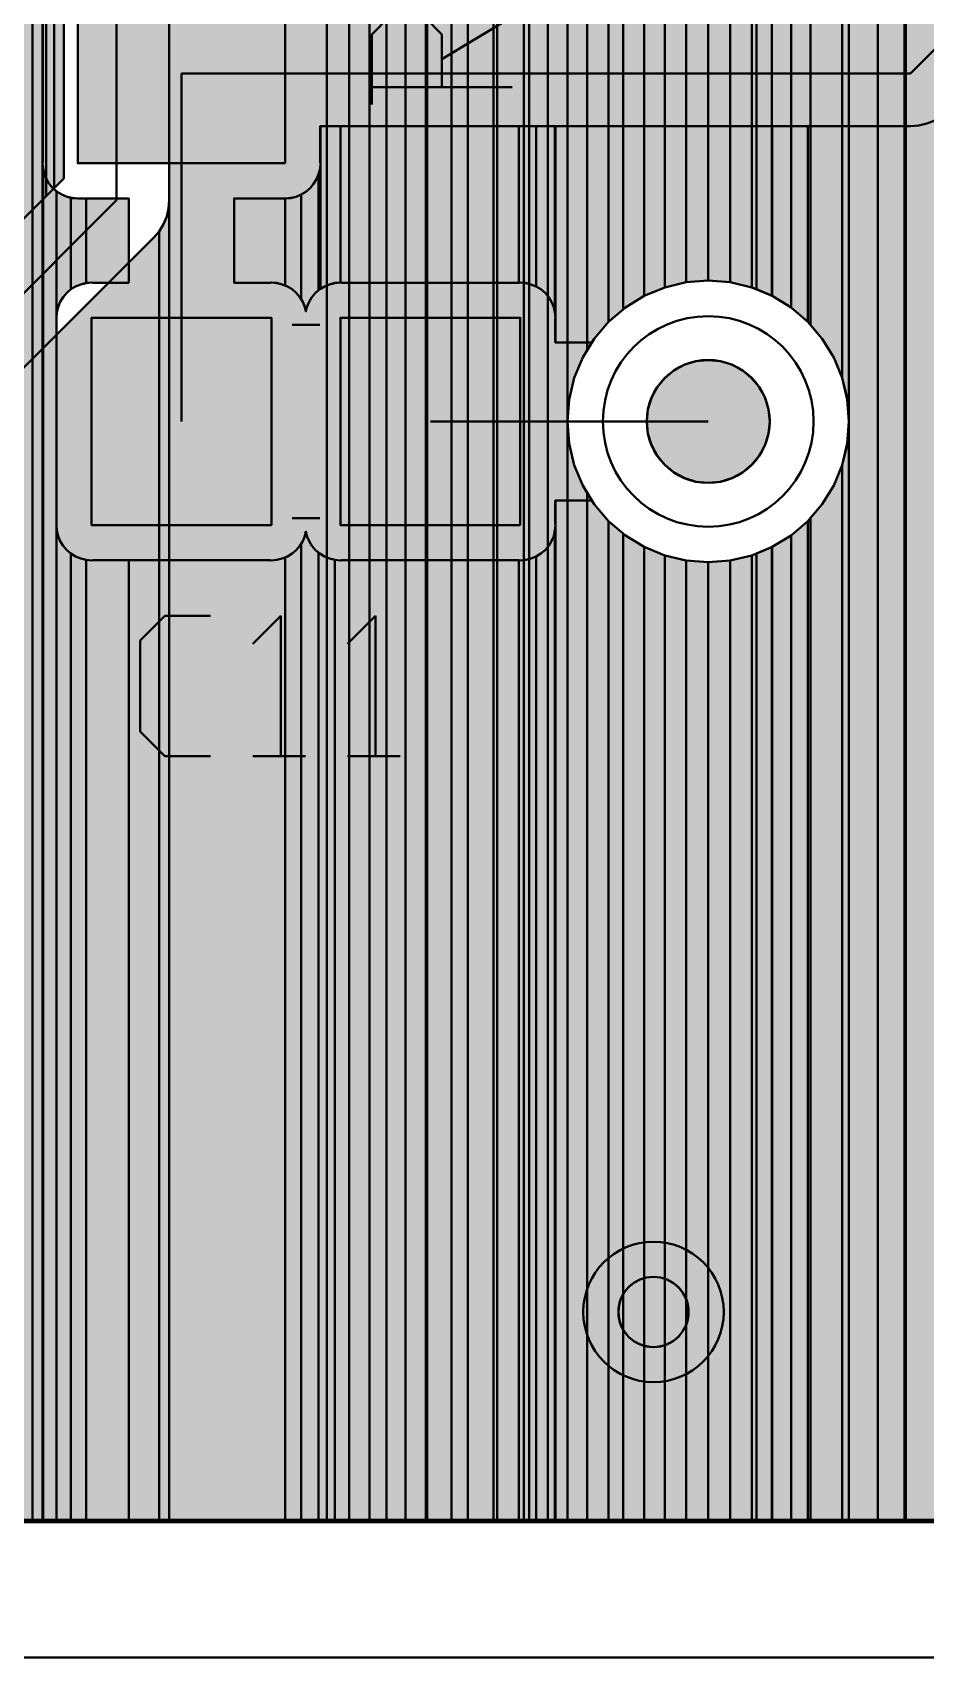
# Model space of a CAD drawing. Header units: millimetres. Extents: x 2 to 110, y 3 to 56.
# Drawn here: x 60.11 to 66.57, y 2.56 to 14.31 of the extents above; entities that cross this region are included whole.
import ezdxf

# ---------------------------------------------------------------- set-up
doc = ezdxf.new("R2010")
doc.units = ezdxf.units.MM
for name, color, linetype in [('bottom_copper', 7, 'Continuous'), ('bottom_silk', 7, 'Continuous'), ('drill_plated', 7, 'Continuous'), ('outline', 7, 'Continuous'), ('top_copper', 7, 'Continuous'), ('top_silk', 7, 'Continuous')]:
    doc.layers.add(name, color=color, linetype=linetype)

# ---------------------------------------------------------------- blocks, each defined once
blk = doc.blocks.new('Block29029')
at = {"layer": 'bottom_copper', "lineweight": 40}
for points in [[(1.346, 0), (0.968, 0), (0.968, 51.435), (1.346, 51.435), (1.346, 0)], [(0.968, 0), (0.958, 0), (0.958, 49.651), (0.968, 49.82), (0.968, 0)], [(0.958, 0), (0.765, 0), (0.765, 49.184), (0.854, 49.328), (0.919, 49.485), (0.958, 49.651), (0.958, 0)], [(0.765, 0), (0.555, 0), (0.555, 48.969), (0.654, 49.054), (0.765, 49.184), (0.765, 0)], [(0.508, 8.277), (0.447, 8.425), (0.363, 8.561), (0.279, 8.66), (0.279, 48.813), (0.38, 48.855), (0.508, 48.934), (0.508, 8.277)], [(0.555, 7.962), (0.545, 8.121), (0.508, 8.277), (0.508, 48.934), (0.525, 48.944), (0.555, 48.969), (0.555, 7.962)], [(0.279, 8.66), (0.259, 8.683), (0.138, 8.787), (0.138, 14.811), (0.171, 14.865), (0.232, 15.013), (0.269, 15.169), (0.279, 15.328), (0.279, 8.66)], [(0.138, 8.787), (0.002, 8.87), (0, 8.871), (0, 14.627), (0.087, 14.729), (0.138, 14.811), (0.138, 8.787)], [(0, 8.871), (-0.113, 8.918), (-0.113, 14.525), (-0.017, 14.607), (0, 14.627), (0, 8.871)], [(0.555, 0), (0.508, 0), (0.508, 7.647), (0.545, 7.803), (0.555, 7.962), (0.555, 0)], [(0.508, 0), (0.279, 0), (0.279, 7.264), (0.363, 7.363), (0.447, 7.499), (0.508, 7.647), (0.508, 0)], [(0.279, 0), (0.138, 0), (0.138, 7.137), (0.259, 7.241), (0.279, 7.264), (0.279, 0)], [(0.138, 0), (0, 0), (0, 7.053), (0.002, 7.054), (0.138, 7.137), (0.138, 0)], [(0, 0), (-0.113, 0), (-0.113, 7.006), (0, 7.053), (0, 0)]]:
    blk.add_hatch(color=7, dxfattribs=at).paths.add_polyline_path(points, flags=0)
at = {"layer": 'bottom_copper', "color": 7, "lineweight": 40}
for points in [[(1.346, 0), (0.968, 0), (0.968, 51.435), (1.346, 51.435), (1.346, 0)], [(0.968, 0), (0.958, 0), (0.958, 49.651), (0.968, 49.82), (0.968, 0)], [(0.958, 0), (0.765, 0), (0.765, 49.184), (0.854, 49.328), (0.919, 49.485), (0.958, 49.651), (0.958, 0)], [(0.765, 0), (0.555, 0), (0.555, 48.969), (0.654, 49.054), (0.765, 49.184), (0.765, 0)], [(0.508, 8.277), (0.447, 8.425), (0.363, 8.561), (0.279, 8.66), (0.279, 48.813), (0.38, 48.855), (0.508, 48.934), (0.508, 8.277)], [(0.555, 7.962), (0.545, 8.121), (0.508, 8.277), (0.508, 48.934), (0.525, 48.944), (0.555, 48.969), (0.555, 7.962)], [(0.279, 8.66), (0.259, 8.683), (0.138, 8.787), (0.138, 14.811), (0.171, 14.865), (0.232, 15.013), (0.269, 15.169), (0.279, 15.328), (0.279, 8.66)], [(0.138, 8.787), (0.002, 8.87), (0, 8.871), (0, 14.627), (0.087, 14.729), (0.138, 14.811), (0.138, 8.787)], [(0, 8.871), (-0.113, 8.918), (-0.113, 14.525), (-0.017, 14.607), (0, 14.627), (0, 8.871)], [(0.555, 0), (0.508, 0), (0.508, 7.647), (0.545, 7.803), (0.555, 7.962), (0.555, 0)], [(0.508, 0), (0.279, 0), (0.279, 7.264), (0.363, 7.363), (0.447, 7.499), (0.508, 7.647), (0.508, 0)], [(0.279, 0), (0.138, 0), (0.138, 7.137), (0.259, 7.241), (0.279, 7.264), (0.279, 0)], [(0.138, 0), (0, 0), (0, 7.053), (0.002, 7.054), (0.138, 7.137), (0.138, 0)], [(0, 0), (-0.113, 0), (-0.113, 7.006), (0, 7.053), (0, 0)]]:
    blk.add_lwpolyline(points, close=True, dxfattribs=at)
blk = doc.blocks.new('Block30709')
at = {"layer": 'bottom_copper', "lineweight": 40}
for points in [[(1.043, 0), (0.857, 0), (0.857, 48.838), (0.898, 48.855), (1.043, 48.944), (1.043, 0)], [(1.07, 0), (1.043, 0), (1.043, 48.944), (1.07, 48.967), (1.07, 0)], [(0.857, 0), (0.741, 0), (0.741, 38.297), (0.749, 38.309), (0.81, 38.457), (0.847, 38.613), (0.857, 38.772), (0.857, 0)], [(0.741, 0), (0.565, 0), (0.565, 38.055), (0.665, 38.173), (0.741, 38.297), (0.741, 0)], [(1.264, 0), (1.07, 0), (1.07, 23.202), (1.082, 23.043), (1.119, 22.887), (1.181, 22.739), (1.264, 22.603), (1.264, 0)], [(1.302, 0), (1.264, 0), (1.264, 22.603), (1.302, 22.559), (1.302, 0)], [(0.565, 0), (0.555, 0), (0.555, 18.471), (0.565, 18.63), (0.565, 0)], [(0.555, 0), (0.407, 0), (0.407, 18.086), (0.457, 18.167), (0.518, 18.315), (0.555, 18.471), (0.555, 0)], [(0.407, 0), (0.269, 0), (0.269, 17.909), (0.373, 18.031), (0.407, 18.086), (0.407, 0)], [(0.269, 0), (0.148, 0), (0.148, 17.805), (0.269, 17.909), (0.269, 0)], [(0.148, 0), (0, 0), (0, 17.717), (0.011, 17.722), (0.148, 17.805), (0.148, 0)], [(0, 0), (-0.161, 0), (-0.161, 17.655), (-0.136, 17.661), (0, 17.717), (0, 0)], [(1.436, 0), (1.302, 0), (1.302, 15.328), (1.314, 15.169), (1.351, 15.013), (1.413, 14.865), (1.436, 14.826), (1.436, 0)], [(1.578, 0), (1.436, 0), (1.436, 14.826), (1.496, 14.729), (1.578, 14.634), (1.578, 0)], [(1.722, 8.479), (1.689, 8.425), (1.627, 8.277), (1.59, 8.121), (1.578, 7.962), (1.578, 14.634), (1.6, 14.607), (1.722, 14.504), (1.722, 8.479)], [(1.876, 8.683), (1.772, 8.561), (1.722, 8.479), (1.722, 14.504), (1.858, 14.42), (1.876, 14.412), (1.876, 8.683)], [(2.912, 8.931), (2.756, 8.969), (2.756, 14.409), (2.783, 14.42), (2.912, 14.499), (2.912, 8.931)], [(2.945, 8.918), (2.912, 8.931), (2.912, 14.499), (2.92, 14.504), (2.945, 14.525), (2.945, 8.918)], [(1.982, 8.773), (1.876, 8.683), (1.876, 14.412), (1.982, 14.369), (1.982, 8.773)], [(2.134, 8.87), (1.998, 8.787), (1.982, 8.773), (1.982, 14.369), (2.006, 14.359), (2.134, 14.328), (2.134, 8.87)], [(2.597, 8.981), (2.437, 8.969), (2.437, 14.318), (2.48, 14.321), (2.597, 14.349), (2.597, 8.981)], [(2.756, 8.969), (2.597, 8.981), (2.597, 14.349), (2.636, 14.359), (2.756, 14.409), (2.756, 8.969)], [(2.282, 8.931), (2.134, 8.87), (2.134, 14.328), (2.161, 14.321), (2.282, 14.312), (2.282, 8.931)], [(2.437, 8.969), (2.282, 8.931), (2.282, 14.312), (2.321, 14.309), (2.437, 14.318), (2.437, 8.969)], [(1.722, 0), (1.578, 0), (1.578, 7.962), (1.59, 7.803), (1.627, 7.647), (1.689, 7.499), (1.722, 7.445), (1.722, 0)], [(1.876, 0), (1.722, 0), (1.722, 7.445), (1.772, 7.363), (1.876, 7.241), (1.876, 0)], [(1.982, 0), (1.876, 0), (1.876, 7.241), (1.982, 7.151), (1.982, 0)], [(2.134, 0), (1.982, 0), (1.982, 7.151), (1.998, 7.137), (2.134, 7.054), (2.134, 0)], [(2.282, 0), (2.134, 0), (2.134, 7.054), (2.282, 6.993), (2.282, 0)], [(2.437, 0), (2.282, 0), (2.282, 6.993), (2.437, 6.955), (2.437, 0)], [(2.597, 0), (2.437, 0), (2.437, 6.955), (2.597, 6.943), (2.597, 0)], [(2.756, 0), (2.597, 0), (2.597, 6.943), (2.756, 6.955), (2.756, 0)], [(2.912, 0), (2.756, 0), (2.756, 6.955), (2.912, 6.993), (2.912, 0)], [(2.945, 0), (2.912, 0), (2.912, 6.993), (2.945, 7.006), (2.945, 0)]]:
    blk.add_hatch(color=7, dxfattribs=at).paths.add_polyline_path(points, flags=0)
at = {"layer": 'bottom_copper', "color": 7, "lineweight": 40}
for points in [[(1.043, 0), (0.857, 0), (0.857, 48.838), (0.898, 48.855), (1.043, 48.944), (1.043, 0)], [(1.07, 0), (1.043, 0), (1.043, 48.944), (1.07, 48.967), (1.07, 0)], [(0.857, 0), (0.741, 0), (0.741, 38.297), (0.749, 38.309), (0.81, 38.457), (0.847, 38.613), (0.857, 38.772), (0.857, 0)], [(0.741, 0), (0.565, 0), (0.565, 38.055), (0.665, 38.173), (0.741, 38.297), (0.741, 0)], [(1.264, 0), (1.07, 0), (1.07, 23.202), (1.082, 23.043), (1.119, 22.887), (1.181, 22.739), (1.264, 22.603), (1.264, 0)], [(1.302, 0), (1.264, 0), (1.264, 22.603), (1.302, 22.559), (1.302, 0)], [(0.565, 0), (0.555, 0), (0.555, 18.471), (0.565, 18.63), (0.565, 0)], [(0.555, 0), (0.407, 0), (0.407, 18.086), (0.457, 18.167), (0.518, 18.315), (0.555, 18.471), (0.555, 0)], [(0.407, 0), (0.269, 0), (0.269, 17.909), (0.373, 18.031), (0.407, 18.086), (0.407, 0)], [(0.269, 0), (0.148, 0), (0.148, 17.805), (0.269, 17.909), (0.269, 0)], [(0.148, 0), (0, 0), (0, 17.717), (0.011, 17.722), (0.148, 17.805), (0.148, 0)], [(0, 0), (-0.161, 0), (-0.161, 17.655), (-0.136, 17.661), (0, 17.717), (0, 0)], [(1.436, 0), (1.302, 0), (1.302, 15.328), (1.314, 15.169), (1.351, 15.013), (1.413, 14.865), (1.436, 14.826), (1.436, 0)], [(1.578, 0), (1.436, 0), (1.436, 14.826), (1.496, 14.729), (1.578, 14.634), (1.578, 0)], [(1.722, 8.479), (1.689, 8.425), (1.627, 8.277), (1.59, 8.121), (1.578, 7.962), (1.578, 14.634), (1.6, 14.607), (1.722, 14.504), (1.722, 8.479)], [(1.876, 8.683), (1.772, 8.561), (1.722, 8.479), (1.722, 14.504), (1.858, 14.42), (1.876, 14.412), (1.876, 8.683)], [(2.912, 8.931), (2.756, 8.969), (2.756, 14.409), (2.783, 14.42), (2.912, 14.499), (2.912, 8.931)], [(2.945, 8.918), (2.912, 8.931), (2.912, 14.499), (2.92, 14.504), (2.945, 14.525), (2.945, 8.918)], [(1.982, 8.773), (1.876, 8.683), (1.876, 14.412), (1.982, 14.369), (1.982, 8.773)], [(2.134, 8.87), (1.998, 8.787), (1.982, 8.773), (1.982, 14.369), (2.006, 14.359), (2.134, 14.328), (2.134, 8.87)], [(2.597, 8.981), (2.437, 8.969), (2.437, 14.318), (2.48, 14.321), (2.597, 14.349), (2.597, 8.981)], [(2.756, 8.969), (2.597, 8.981), (2.597, 14.349), (2.636, 14.359), (2.756, 14.409), (2.756, 8.969)], [(2.282, 8.931), (2.134, 8.87), (2.134, 14.328), (2.161, 14.321), (2.282, 14.312), (2.282, 8.931)], [(2.437, 8.969), (2.282, 8.931), (2.282, 14.312), (2.321, 14.309), (2.437, 14.318), (2.437, 8.969)], [(1.722, 0), (1.578, 0), (1.578, 7.962), (1.59, 7.803), (1.627, 7.647), (1.689, 7.499), (1.722, 7.445), (1.722, 0)], [(1.876, 0), (1.722, 0), (1.722, 7.445), (1.772, 7.363), (1.876, 7.241), (1.876, 0)], [(1.982, 0), (1.876, 0), (1.876, 7.241), (1.982, 7.151), (1.982, 0)], [(2.134, 0), (1.982, 0), (1.982, 7.151), (1.998, 7.137), (2.134, 7.054), (2.134, 0)], [(2.282, 0), (2.134, 0), (2.134, 7.054), (2.282, 6.993), (2.282, 0)], [(2.437, 0), (2.282, 0), (2.282, 6.993), (2.437, 6.955), (2.437, 0)], [(2.597, 0), (2.437, 0), (2.437, 6.955), (2.597, 6.943), (2.597, 0)], [(2.756, 0), (2.597, 0), (2.597, 6.943), (2.756, 6.955), (2.756, 0)], [(2.912, 0), (2.756, 0), (2.756, 6.955), (2.912, 6.993), (2.912, 0)], [(2.945, 0), (2.912, 0), (2.912, 6.993), (2.945, 7.006), (2.945, 0)]]:
    blk.add_lwpolyline(points, close=True, dxfattribs=at)
blk = doc.blocks.new('Block31007')
at = {"layer": 'bottom_copper', "lineweight": 40}
for points in [[(0.073, 9.562), (0.072, 9.577), (0.072, 18.074), (0.073, 18.072), (0.073, 9.562)], [(1.213, 0), (0.073, 0), (0.073, 18.072), (0.098, 18.031), (0.202, 17.909), (0.324, 17.805), (0.46, 17.722), (0.608, 17.661), (0.763, 17.623), (0.923, 17.611), (1.082, 17.623), (1.213, 17.655), (1.213, 0)], [(0.073, 0), (0, 0), (0, 9.337), (0.031, 9.389), (0.054, 9.444), (0.068, 9.502), (0.073, 9.562), (0.073, 0)], [(0, 0), (-5.282, 0), (-5.282, 5.625), (-3.88, 5.625), (-3.865, 5.624), (-3.806, 5.628), (-3.747, 5.643), (-3.692, 5.665), (-3.641, 5.697), (-3.595, 5.736), (-3.585, 5.747), (-0.05, 9.282), (-0.039, 9.292), (0, 9.337), (0, 0)]]:
    blk.add_hatch(color=7, dxfattribs=at).paths.add_polyline_path(points, flags=0)
at = {"layer": 'bottom_copper', "color": 7, "lineweight": 40}
for points in [[(0.073, 9.562), (0.072, 9.577), (0.072, 18.074), (0.073, 18.072), (0.073, 9.562)], [(1.213, 0), (0.073, 0), (0.073, 18.072), (0.098, 18.031), (0.202, 17.909), (0.324, 17.805), (0.46, 17.722), (0.608, 17.661), (0.763, 17.623), (0.923, 17.611), (1.082, 17.623), (1.213, 17.655), (1.213, 0)], [(0.073, 0), (0, 0), (0, 9.337), (0.031, 9.389), (0.054, 9.444), (0.068, 9.502), (0.073, 9.562), (0.073, 0)], [(0, 0), (-5.282, 0), (-5.282, 5.625), (-3.88, 5.625), (-3.865, 5.624), (-3.806, 5.628), (-3.747, 5.643), (-3.692, 5.665), (-3.641, 5.697), (-3.595, 5.736), (-3.585, 5.747), (-0.05, 9.282), (-0.039, 9.292), (0, 9.337), (0, 0)]]:
    blk.add_lwpolyline(points, close=True, dxfattribs=at)
blk = doc.blocks.new('Block32662')
at = {"layer": 'bottom_copper', "lineweight": 40}
for points in [[(1.025, 1.025), (0.812, 0.812), (0.812, 12.211), (0.934, 12.107), (1.025, 12.052), (1.025, 1.025)], [(1.081, 1.081), (1.025, 1.025), (1.025, 12.052), (1.07, 12.024), (1.081, 12.019), (1.081, 1.081)]]:
    blk.add_hatch(color=7, dxfattribs=at).paths.add_polyline_path(points, flags=0)
at = {"layer": 'bottom_copper', "color": 7, "lineweight": 40}
for points in [[(1.025, 1.025), (0.812, 0.812), (0.812, 12.211), (0.934, 12.107), (1.025, 12.052), (1.025, 1.025)], [(1.081, 1.081), (1.025, 1.025), (1.025, 12.052), (1.07, 12.024), (1.081, 12.019), (1.081, 1.081)]]:
    blk.add_lwpolyline(points, close=True, dxfattribs=at)
blk = doc.blocks.new('Block93553')
at = {"layer": 'top_copper', "lineweight": 40}
for points in [[(6.759, 0), (5.565, 0), (5.565, 11.629), (6.759, 11.629), (6.759, 0)], [(6.831, 0), (6.759, 0), (6.759, 11.629), (6.831, 11.629), (6.831, 0)], [(6.832, 9.824), (6.831, 9.814), (6.831, 11.114), (6.832, 11.104), (6.832, 9.824)], [(14.98, 0), (12.662, 0), (12.662, 10.083), (13.095, 10.083), (13.11, 10.082), (13.17, 10.087), (13.228, 10.101), (13.284, 10.124), (13.335, 10.155), (13.38, 10.194), (13.39, 10.205), (13.859, 10.674), (14.964, 10.674), (14.974, 10.673), (14.98, 10.674), (14.98, 0)], [(8.841, 9.814), (8.84, 9.824), (8.84, 10.083), (8.841, 10.083), (8.841, 9.814)], [(8.986, 8.951), (8.946, 8.947), (8.907, 8.938), (8.87, 8.923), (8.841, 8.905), (8.841, 10.083), (8.986, 10.083), (8.986, 8.951)], [(10.276, 8.95), (8.996, 8.95), (8.986, 8.951), (8.986, 10.083), (10.276, 10.083), (10.276, 8.95)], [(10.402, 8.923), (10.364, 8.938), (10.326, 8.947), (10.286, 8.951), (10.276, 8.95), (10.276, 10.083), (10.402, 10.083), (10.402, 8.923)], [(10.537, 8.736), (10.528, 8.774), (10.513, 8.812), (10.492, 8.846), (10.466, 8.876), (10.436, 8.902), (10.402, 8.923), (10.402, 10.083), (10.537, 10.083), (10.537, 8.736)], [(10.541, 8.696), (10.537, 8.736), (10.537, 10.083), (10.541, 10.083), (10.541, 8.696)], [(10.925, 8.667), (10.822, 8.545), (10.805, 8.518), (10.541, 8.518), (10.541, 10.083), (10.925, 10.083), (10.925, 8.667)], [(11.183, 8.854), (11.047, 8.771), (10.925, 8.667), (10.925, 10.083), (11.183, 10.083), (11.183, 8.854)], [(11.487, 8.953), (11.331, 8.915), (11.183, 8.854), (11.183, 10.083), (11.487, 10.083), (11.487, 8.953)], [(11.805, 8.953), (11.646, 8.965), (11.487, 8.953), (11.487, 10.083), (11.805, 10.083), (11.805, 8.953)], [(12.109, 8.854), (11.961, 8.915), (11.805, 8.953), (11.805, 10.083), (12.109, 10.083), (12.109, 8.854)], [(12.367, 8.667), (12.245, 8.771), (12.109, 8.854), (12.109, 10.083), (12.367, 10.083), (12.367, 8.667)], [(12.615, 8.261), (12.554, 8.409), (12.471, 8.545), (12.367, 8.667), (12.367, 10.083), (12.615, 10.083), (12.615, 8.261)], [(12.662, 7.946), (12.653, 8.105), (12.615, 8.261), (12.615, 10.083), (12.662, 10.083), (12.662, 7.946)], [(6.835, 0), (6.831, 0), (6.831, 9.814), (6.835, 9.774), (6.835, 0)], [(6.931, 0), (6.835, 0), (6.835, 9.774), (6.844, 9.736), (6.859, 9.698), (6.88, 9.664), (6.906, 9.634), (6.931, 9.613), (6.931, 0)], [(8.841, 8.905), (8.836, 8.902), (8.828, 8.895), (8.828, 9.736), (8.838, 9.774), (8.841, 9.814), (8.841, 8.905)], [(8.828, 8.895), (8.806, 8.876), (8.78, 8.846), (8.759, 8.812), (8.743, 8.774), (8.736, 8.743), (8.728, 8.774), (8.713, 8.812), (8.702, 8.83), (8.702, 9.587), (8.736, 9.608), (8.766, 9.634), (8.792, 9.664), (8.813, 9.698), (8.828, 9.736), (8.828, 8.895)], [(7.036, 8.902), (7.006, 8.876), (6.98, 8.846), (6.959, 8.812), (6.944, 8.774), (6.934, 8.736), (6.931, 8.696), (6.931, 9.613), (6.937, 9.608), (6.971, 9.587), (7.008, 9.572), (7.036, 9.565), (7.036, 8.902)], [(7.146, 8.947), (7.107, 8.938), (7.07, 8.923), (7.036, 8.902), (7.036, 9.565), (7.046, 9.562), (7.086, 9.559), (7.096, 9.56), (7.146, 9.56), (7.146, 8.947)], [(7.455, 8.95), (7.196, 8.95), (7.186, 8.951), (7.146, 8.947), (7.146, 9.56), (7.455, 9.56), (7.455, 8.95)], [(8.586, 8.929), (8.565, 8.938), (8.526, 8.947), (8.486, 8.951), (8.476, 8.95), (8.217, 8.95), (8.217, 9.56), (8.576, 9.56), (8.586, 9.559), (8.586, 8.929)], [(8.702, 8.83), (8.692, 8.846), (8.666, 8.876), (8.636, 8.902), (8.602, 8.923), (8.586, 8.929), (8.586, 9.559), (8.626, 9.562), (8.665, 9.572), (8.702, 9.587), (8.702, 8.83)], [(6.932, 7.206), (6.931, 7.196), (6.931, 8.696), (6.932, 8.686), (6.932, 7.206)], [(10.541, 8.518), (10.54, 8.518), (10.54, 8.686), (10.541, 8.696), (10.541, 8.518)], [(12.662, 0), (12.615, 0), (12.615, 7.631), (12.653, 7.787), (12.662, 7.946), (12.662, 0)], [(12.615, 0), (12.367, 0), (12.367, 7.225), (12.471, 7.347), (12.554, 7.483), (12.615, 7.631), (12.615, 0)], [(10.541, 7.196), (10.54, 7.206), (10.54, 7.374), (10.541, 7.374), (10.541, 7.196)], [(10.925, 0), (10.541, 0), (10.541, 7.374), (10.805, 7.374), (10.822, 7.347), (10.925, 7.225), (10.925, 0)], [(7.036, 0), (6.931, 0), (6.931, 7.196), (6.934, 7.156), (6.944, 7.117), (6.959, 7.08), (6.98, 7.046), (7.006, 7.016), (7.036, 6.99), (7.036, 0)], [(10.541, 0), (10.537, 0), (10.537, 7.156), (10.541, 7.196), (10.541, 0)], [(11.183, 0), (10.925, 0), (10.925, 7.225), (11.047, 7.121), (11.183, 7.038), (11.183, 0)], [(12.367, 0), (12.109, 0), (12.109, 7.038), (12.245, 7.121), (12.367, 7.225), (12.367, 0)], [(8.702, 0), (8.586, 0), (8.586, 6.963), (8.602, 6.969), (8.636, 6.99), (8.666, 7.016), (8.692, 7.046), (8.702, 7.062), (8.702, 0)], [(8.828, 0), (8.702, 0), (8.702, 7.062), (8.713, 7.08), (8.728, 7.117), (8.736, 7.149), (8.743, 7.117), (8.759, 7.08), (8.78, 7.046), (8.806, 7.016), (8.828, 6.997), (8.828, 0)], [(10.537, 0), (10.402, 0), (10.402, 6.969), (10.436, 6.99), (10.466, 7.016), (10.492, 7.046), (10.513, 7.08), (10.528, 7.117), (10.537, 7.156), (10.537, 0)], [(7.146, 0), (7.036, 0), (7.036, 6.99), (7.07, 6.969), (7.107, 6.954), (7.146, 6.944), (7.146, 0)], [(7.455, 0), (7.146, 0), (7.146, 6.944), (7.186, 6.941), (7.196, 6.942), (7.455, 6.942), (7.455, 0)], [(8.586, 0), (7.455, 0), (7.455, 6.942), (8.476, 6.942), (8.486, 6.941), (8.526, 6.944), (8.565, 6.954), (8.586, 6.963), (8.586, 0)], [(8.946, 0), (8.828, 0), (8.828, 6.997), (8.836, 6.99), (8.87, 6.969), (8.907, 6.954), (8.946, 6.944), (8.946, 0)], [(10.276, 0), (8.946, 0), (8.946, 6.944), (8.986, 6.941), (8.996, 6.942), (10.276, 6.942), (10.276, 0)], [(10.402, 0), (10.276, 0), (10.276, 6.942), (10.286, 6.941), (10.326, 6.944), (10.364, 6.954), (10.402, 6.969), (10.402, 0)], [(11.487, 0), (11.183, 0), (11.183, 7.038), (11.331, 6.977), (11.487, 6.939), (11.487, 0)], [(11.805, 0), (11.487, 0), (11.487, 6.939), (11.646, 6.927), (11.805, 6.939), (11.805, 0)], [(12.109, 0), (11.805, 0), (11.805, 6.939), (11.961, 6.977), (12.109, 7.038), (12.109, 0)]]:
    blk.add_hatch(color=7, dxfattribs=at).paths.add_polyline_path(points, flags=0)
at = {"layer": 'top_copper', "color": 7, "lineweight": 40}
for points in [[(6.759, 0), (5.565, 0), (5.565, 11.629), (6.759, 11.629), (6.759, 0)], [(6.831, 0), (6.759, 0), (6.759, 11.629), (6.831, 11.629), (6.831, 0)], [(6.832, 9.824), (6.831, 9.814), (6.831, 11.114), (6.832, 11.104), (6.832, 9.824)], [(14.98, 0), (12.662, 0), (12.662, 10.083), (13.095, 10.083), (13.11, 10.082), (13.17, 10.087), (13.228, 10.101), (13.284, 10.124), (13.335, 10.155), (13.38, 10.194), (13.39, 10.205), (13.859, 10.674), (14.964, 10.674), (14.974, 10.673), (14.98, 10.674), (14.98, 0)], [(8.841, 9.814), (8.84, 9.824), (8.84, 10.083), (8.841, 10.083), (8.841, 9.814)], [(8.986, 8.951), (8.946, 8.947), (8.907, 8.938), (8.87, 8.923), (8.841, 8.905), (8.841, 10.083), (8.986, 10.083), (8.986, 8.951)], [(10.276, 8.95), (8.996, 8.95), (8.986, 8.951), (8.986, 10.083), (10.276, 10.083), (10.276, 8.95)], [(10.402, 8.923), (10.364, 8.938), (10.326, 8.947), (10.286, 8.951), (10.276, 8.95), (10.276, 10.083), (10.402, 10.083), (10.402, 8.923)], [(10.537, 8.736), (10.528, 8.774), (10.513, 8.812), (10.492, 8.846), (10.466, 8.876), (10.436, 8.902), (10.402, 8.923), (10.402, 10.083), (10.537, 10.083), (10.537, 8.736)], [(10.541, 8.696), (10.537, 8.736), (10.537, 10.083), (10.541, 10.083), (10.541, 8.696)], [(10.925, 8.667), (10.822, 8.545), (10.805, 8.518), (10.541, 8.518), (10.541, 10.083), (10.925, 10.083), (10.925, 8.667)], [(11.183, 8.854), (11.047, 8.771), (10.925, 8.667), (10.925, 10.083), (11.183, 10.083), (11.183, 8.854)], [(11.487, 8.953), (11.331, 8.915), (11.183, 8.854), (11.183, 10.083), (11.487, 10.083), (11.487, 8.953)], [(11.805, 8.953), (11.646, 8.965), (11.487, 8.953), (11.487, 10.083), (11.805, 10.083), (11.805, 8.953)], [(12.109, 8.854), (11.961, 8.915), (11.805, 8.953), (11.805, 10.083), (12.109, 10.083), (12.109, 8.854)], [(12.367, 8.667), (12.245, 8.771), (12.109, 8.854), (12.109, 10.083), (12.367, 10.083), (12.367, 8.667)], [(12.615, 8.261), (12.554, 8.409), (12.471, 8.545), (12.367, 8.667), (12.367, 10.083), (12.615, 10.083), (12.615, 8.261)], [(12.662, 7.946), (12.653, 8.105), (12.615, 8.261), (12.615, 10.083), (12.662, 10.083), (12.662, 7.946)], [(6.835, 0), (6.831, 0), (6.831, 9.814), (6.835, 9.774), (6.835, 0)], [(6.931, 0), (6.835, 0), (6.835, 9.774), (6.844, 9.736), (6.859, 9.698), (6.88, 9.664), (6.906, 9.634), (6.931, 9.613), (6.931, 0)], [(8.841, 8.905), (8.836, 8.902), (8.828, 8.895), (8.828, 9.736), (8.838, 9.774), (8.841, 9.814), (8.841, 8.905)], [(8.828, 8.895), (8.806, 8.876), (8.78, 8.846), (8.759, 8.812), (8.743, 8.774), (8.736, 8.743), (8.728, 8.774), (8.713, 8.812), (8.702, 8.83), (8.702, 9.587), (8.736, 9.608), (8.766, 9.634), (8.792, 9.664), (8.813, 9.698), (8.828, 9.736), (8.828, 8.895)], [(7.036, 8.902), (7.006, 8.876), (6.98, 8.846), (6.959, 8.812), (6.944, 8.774), (6.934, 8.736), (6.931, 8.696), (6.931, 9.613), (6.937, 9.608), (6.971, 9.587), (7.008, 9.572), (7.036, 9.565), (7.036, 8.902)], [(7.146, 8.947), (7.107, 8.938), (7.07, 8.923), (7.036, 8.902), (7.036, 9.565), (7.046, 9.562), (7.086, 9.559), (7.096, 9.56), (7.146, 9.56), (7.146, 8.947)], [(7.455, 8.95), (7.196, 8.95), (7.186, 8.951), (7.146, 8.947), (7.146, 9.56), (7.455, 9.56), (7.455, 8.95)], [(8.586, 8.929), (8.565, 8.938), (8.526, 8.947), (8.486, 8.951), (8.476, 8.95), (8.217, 8.95), (8.217, 9.56), (8.576, 9.56), (8.586, 9.559), (8.586, 8.929)], [(8.702, 8.83), (8.692, 8.846), (8.666, 8.876), (8.636, 8.902), (8.602, 8.923), (8.586, 8.929), (8.586, 9.559), (8.626, 9.562), (8.665, 9.572), (8.702, 9.587), (8.702, 8.83)], [(6.932, 7.206), (6.931, 7.196), (6.931, 8.696), (6.932, 8.686), (6.932, 7.206)], [(10.541, 8.518), (10.54, 8.518), (10.54, 8.686), (10.541, 8.696), (10.541, 8.518)], [(12.662, 0), (12.615, 0), (12.615, 7.631), (12.653, 7.787), (12.662, 7.946), (12.662, 0)], [(12.615, 0), (12.367, 0), (12.367, 7.225), (12.471, 7.347), (12.554, 7.483), (12.615, 7.631), (12.615, 0)], [(10.541, 7.196), (10.54, 7.206), (10.54, 7.374), (10.541, 7.374), (10.541, 7.196)], [(10.925, 0), (10.541, 0), (10.541, 7.374), (10.805, 7.374), (10.822, 7.347), (10.925, 7.225), (10.925, 0)], [(7.036, 0), (6.931, 0), (6.931, 7.196), (6.934, 7.156), (6.944, 7.117), (6.959, 7.08), (6.98, 7.046), (7.006, 7.016), (7.036, 6.99), (7.036, 0)], [(10.541, 0), (10.537, 0), (10.537, 7.156), (10.541, 7.196), (10.541, 0)], [(11.183, 0), (10.925, 0), (10.925, 7.225), (11.047, 7.121), (11.183, 7.038), (11.183, 0)], [(12.367, 0), (12.109, 0), (12.109, 7.038), (12.245, 7.121), (12.367, 7.225), (12.367, 0)], [(8.702, 0), (8.586, 0), (8.586, 6.963), (8.602, 6.969), (8.636, 6.99), (8.666, 7.016), (8.692, 7.046), (8.702, 7.062), (8.702, 0)], [(8.828, 0), (8.702, 0), (8.702, 7.062), (8.713, 7.08), (8.728, 7.117), (8.736, 7.149), (8.743, 7.117), (8.759, 7.08), (8.78, 7.046), (8.806, 7.016), (8.828, 6.997), (8.828, 0)], [(10.537, 0), (10.402, 0), (10.402, 6.969), (10.436, 6.99), (10.466, 7.016), (10.492, 7.046), (10.513, 7.08), (10.528, 7.117), (10.537, 7.156), (10.537, 0)], [(7.146, 0), (7.036, 0), (7.036, 6.99), (7.07, 6.969), (7.107, 6.954), (7.146, 6.944), (7.146, 0)], [(7.455, 0), (7.146, 0), (7.146, 6.944), (7.186, 6.941), (7.196, 6.942), (7.455, 6.942), (7.455, 0)], [(8.586, 0), (7.455, 0), (7.455, 6.942), (8.476, 6.942), (8.486, 6.941), (8.526, 6.944), (8.565, 6.954), (8.586, 6.963), (8.586, 0)], [(8.946, 0), (8.828, 0), (8.828, 6.997), (8.836, 6.99), (8.87, 6.969), (8.907, 6.954), (8.946, 6.944), (8.946, 0)], [(10.276, 0), (8.946, 0), (8.946, 6.944), (8.986, 6.941), (8.996, 6.942), (10.276, 6.942), (10.276, 0)], [(10.402, 0), (10.276, 0), (10.276, 6.942), (10.286, 6.941), (10.326, 6.944), (10.364, 6.954), (10.402, 6.969), (10.402, 0)], [(11.487, 0), (11.183, 0), (11.183, 7.038), (11.331, 6.977), (11.487, 6.939), (11.487, 0)], [(11.805, 0), (11.487, 0), (11.487, 6.939), (11.646, 6.927), (11.805, 6.939), (11.805, 0)], [(12.109, 0), (11.805, 0), (11.805, 6.939), (11.961, 6.977), (12.109, 7.038), (12.109, 0)]]:
    blk.add_lwpolyline(points, close=True, dxfattribs=at)

msp = doc.modelspace()

# ---------------------------------------------------------------- hatches: boundary and pattern name
at = {"layer": 'bottom_copper', "lineweight": 40}
for points in [[(60.339, 13.258), (60.268, 13.187), (60.268, 24.125), (60.339, 24.096), (60.339, 13.258)], [(65.436, 11.413), (65.411, 11.33), (65.37, 11.253), (65.314, 11.186), (65.247, 11.13), (65.17, 11.089), (65.087, 11.064), (65, 11.056), (64.913, 11.064), (64.83, 11.089), (64.753, 11.13), (64.686, 11.186), (64.631, 11.253), (64.589, 11.33), (64.564, 11.413), (64.556, 11.5), (64.564, 11.587), (64.589, 11.67), (64.631, 11.747), (64.686, 11.814), (64.753, 11.87), (64.83, 11.911), (64.913, 11.936), (65, 11.944), (65.087, 11.936), (65.17, 11.911), (65.247, 11.87), (65.314, 11.814), (65.37, 11.747), (65.411, 11.67), (65.436, 11.587), (65.445, 11.5), (65.436, 11.413)], [(64.853, 5.008), (64.839, 4.961), (64.815, 4.917), (64.784, 4.878), (64.745, 4.847), (64.701, 4.823), (64.654, 4.809), (64.604, 4.804), (64.554, 4.809), (64.507, 4.823), (64.463, 4.847), (64.424, 4.878), (64.393, 4.917), (64.369, 4.961), (64.355, 5.008), (64.35, 5.058), (64.355, 5.108), (64.369, 5.155), (64.393, 5.199), (64.424, 5.238), (64.463, 5.269), (64.507, 5.293), (64.554, 5.307), (64.604, 5.312), (64.654, 5.307), (64.701, 5.293), (64.745, 5.269), (64.784, 5.238), (64.815, 5.199), (64.839, 5.155), (64.853, 5.108), (64.858, 5.058), (64.853, 5.008)]]:
    msp.add_hatch(color=7, dxfattribs=at).paths.add_polyline_path(points, flags=0)
at = {"layer": 'drill_plated', "lineweight": 40}
for points in [[(65.436, 11.413), (65.411, 11.33), (65.37, 11.253), (65.314, 11.186), (65.247, 11.13), (65.17, 11.089), (65.087, 11.064), (65, 11.056), (64.913, 11.064), (64.83, 11.089), (64.753, 11.13), (64.686, 11.186), (64.631, 11.253), (64.589, 11.33), (64.564, 11.413), (64.556, 11.5), (64.564, 11.587), (64.589, 11.67), (64.631, 11.747), (64.686, 11.814), (64.753, 11.87), (64.83, 11.911), (64.913, 11.936), (65, 11.944), (65.087, 11.936), (65.17, 11.911), (65.247, 11.87), (65.314, 11.814), (65.37, 11.747), (65.411, 11.67), (65.436, 11.587), (65.445, 11.5), (65.436, 11.413)], [(64.853, 5.008), (64.839, 4.961), (64.815, 4.917), (64.784, 4.878), (64.745, 4.847), (64.701, 4.823), (64.654, 4.809), (64.604, 4.804), (64.554, 4.809), (64.507, 4.823), (64.463, 4.847), (64.424, 4.878), (64.393, 4.917), (64.369, 4.961), (64.355, 5.008), (64.35, 5.058), (64.355, 5.108), (64.369, 5.155), (64.393, 5.199), (64.424, 5.238), (64.463, 5.269), (64.507, 5.293), (64.554, 5.307), (64.604, 5.312), (64.654, 5.307), (64.701, 5.293), (64.745, 5.269), (64.784, 5.238), (64.815, 5.199), (64.839, 5.155), (64.853, 5.108), (64.858, 5.058), (64.853, 5.008)]]:
    msp.add_hatch(color=7, dxfattribs=at).paths.add_polyline_path(points, flags=0)
at = {"layer": 'top_copper', "lineweight": 40}
for points in [[(61.94, 13.368), (60.44, 13.368), (60.44, 14.668), (61.94, 14.668), (61.94, 13.368)], [(61.84, 10.75), (60.54, 10.75), (60.54, 12.25), (61.84, 12.25), (61.84, 10.75)], [(63.64, 10.75), (62.34, 10.75), (62.34, 12.25), (63.64, 12.25), (63.64, 10.75)], [(65.436, 11.413), (65.411, 11.33), (65.37, 11.253), (65.314, 11.186), (65.247, 11.13), (65.17, 11.089), (65.087, 11.064), (65, 11.056), (64.913, 11.064), (64.83, 11.089), (64.753, 11.13), (64.686, 11.186), (64.631, 11.253), (64.589, 11.33), (64.564, 11.413), (64.556, 11.5), (64.564, 11.587), (64.589, 11.67), (64.631, 11.747), (64.686, 11.814), (64.753, 11.87), (64.83, 11.911), (64.913, 11.936), (65, 11.944), (65.087, 11.936), (65.17, 11.911), (65.247, 11.87), (65.314, 11.814), (65.37, 11.747), (65.411, 11.67), (65.436, 11.587), (65.445, 11.5), (65.436, 11.413)], [(64.853, 5.008), (64.839, 4.961), (64.815, 4.917), (64.784, 4.878), (64.745, 4.847), (64.701, 4.823), (64.654, 4.809), (64.604, 4.804), (64.554, 4.809), (64.507, 4.823), (64.463, 4.847), (64.424, 4.878), (64.393, 4.917), (64.369, 4.961), (64.355, 5.008), (64.35, 5.058), (64.355, 5.108), (64.369, 5.155), (64.393, 5.199), (64.424, 5.238), (64.463, 5.269), (64.507, 5.293), (64.554, 5.307), (64.604, 5.312), (64.654, 5.307), (64.701, 5.293), (64.745, 5.269), (64.784, 5.238), (64.815, 5.199), (64.839, 5.155), (64.853, 5.108), (64.858, 5.058), (64.853, 5.008)]]:
    msp.add_hatch(color=7, dxfattribs=at).paths.add_polyline_path(points, flags=0)

# ---------------------------------------------------------------- linework, layer by layer
at = {"layer": 'bottom_copper', "color": 7, "lineweight": 40}
for p, q in [((60.72, 25.038), (60.72, 13.1)), ((60.268, 13.187), (60.268, 24.125)), ((60.268, 24.125), (60.268, 13.187)), ((60.339, 24.096), (60.339, 13.258)), ((61.101, 13.115), (61.101, 21.612)), ((62.242, 3.538), (62.242, 21.193)), ((62.242, 21.193), (62.242, 3.538)), ((65.348, 12.456), (65.348, 18.063)), ((65.348, 18.063), (65.348, 12.456)), ((60.268, 13.187), (57.006, 9.925)), ((60.339, 13.258), (60.268, 13.187)), ((60.72, 13.1), (57.164, 9.544)), ((61.097, 13.04), (61.102, 13.1)), ((61.102, 13.1), (61.101, 13.115)), ((61.06, 12.927), (61.084, 12.982)), ((61.084, 12.982), (61.097, 13.04)), ((57.444, 9.285), (60.979, 12.82)), ((60.979, 12.82), (60.99, 12.83)), ((60.99, 12.83), (61.029, 12.875)), ((61.029, 12.875), (61.06, 12.927)), ((61.029, 12.875), (61.029, 12.875)), ((64.685, 12.469), (64.537, 12.408)), ((64.841, 12.507), (64.685, 12.469)), ((65, 12.519), (64.841, 12.507)), ((65.159, 12.507), (65, 12.519)), ((65.315, 12.469), (65.159, 12.507)), ((65.348, 12.456), (65.315, 12.469)), ((64.537, 12.408), (64.401, 12.325)), ((65.463, 12.408), (65.348, 12.456)), ((65.599, 12.325), (65.463, 12.408)), ((64.401, 12.325), (64.279, 12.221)), ((65.721, 12.221), (65.599, 12.325)), ((64.279, 12.221), (64.176, 12.099)), ((65.825, 12.099), (65.721, 12.221)), ((64.176, 12.099), (64.092, 11.963)), ((65.908, 11.963), (65.825, 12.099)), ((64.092, 11.963), (64.031, 11.815)), ((65.969, 11.815), (65.908, 11.963)), ((64.031, 11.815), (63.993, 11.659)), ((66.007, 11.659), (65.969, 11.815)), ((63.993, 11.659), (63.981, 11.5)), ((66.016, 11.5), (66.007, 11.659)), ((63.981, 11.5), (63.993, 11.341)), ((66.007, 11.341), (66.016, 11.5)), ((63.993, 11.341), (64.031, 11.185)), ((65.969, 11.185), (66.007, 11.341)), ((64.031, 11.185), (64.092, 11.037)), ((65.908, 11.037), (65.969, 11.185)), ((64.092, 11.037), (64.176, 10.901)), ((65.825, 10.901), (65.908, 11.037)), ((64.176, 10.901), (64.279, 10.779)), ((65.721, 10.779), (65.825, 10.901)), ((64.279, 10.779), (64.401, 10.675)), ((65.599, 10.675), (65.721, 10.779)), ((64.401, 10.675), (64.537, 10.592)), ((64.537, 10.592), (64.685, 10.531)), ((65.348, 10.544), (65.463, 10.592)), ((65.463, 10.592), (65.599, 10.675)), ((64.685, 10.531), (64.841, 10.493)), ((64.841, 10.493), (65, 10.481)), ((65, 10.481), (65.159, 10.493)), ((65.159, 10.493), (65.315, 10.531)), ((65.315, 10.531), (65.348, 10.544)), ((65.348, 3.538), (65.348, 10.544)), ((65.348, 10.544), (65.348, 3.538)), ((62.242, 3.538), (55.747, 3.538)), ((65.348, 3.538), (62.242, 3.538)), ((68.846, 3.538), (65.348, 3.538))]:
    msp.add_line(p, q, dxfattribs=at)
for points in [[(60.339, 13.258), (60.268, 13.187), (60.268, 24.125), (60.339, 24.096), (60.339, 13.258)], [(65.436, 11.413), (65.411, 11.33), (65.37, 11.253), (65.314, 11.186), (65.247, 11.13), (65.17, 11.089), (65.087, 11.064), (65, 11.056), (64.913, 11.064), (64.83, 11.089), (64.753, 11.13), (64.686, 11.186), (64.631, 11.253), (64.589, 11.33), (64.564, 11.413), (64.556, 11.5), (64.564, 11.587), (64.589, 11.67), (64.631, 11.747), (64.686, 11.814), (64.753, 11.87), (64.83, 11.911), (64.913, 11.936), (65, 11.944), (65.087, 11.936), (65.17, 11.911), (65.247, 11.87), (65.314, 11.814), (65.37, 11.747), (65.411, 11.67), (65.436, 11.587), (65.445, 11.5), (65.436, 11.413)], [(64.853, 5.008), (64.839, 4.961), (64.815, 4.917), (64.784, 4.878), (64.745, 4.847), (64.701, 4.823), (64.654, 4.809), (64.604, 4.804), (64.554, 4.809), (64.507, 4.823), (64.463, 4.847), (64.424, 4.878), (64.393, 4.917), (64.369, 4.961), (64.355, 5.008), (64.35, 5.058), (64.355, 5.108), (64.369, 5.155), (64.393, 5.199), (64.424, 5.238), (64.463, 5.269), (64.507, 5.293), (64.554, 5.307), (64.604, 5.312), (64.654, 5.307), (64.701, 5.293), (64.745, 5.269), (64.784, 5.238), (64.815, 5.199), (64.839, 5.155), (64.853, 5.108), (64.858, 5.058), (64.853, 5.008)]]:
    msp.add_lwpolyline(points, close=True, dxfattribs=at)
for centre, major_axis in [((65, 11.5), (0.762, 0)), ((65, 11.5), (0.445, 0)), ((64.604, 5.058), (0.508, 0)), ((64.604, 5.058), (0.254, 0))]:
    msp.add_ellipse(centre, major_axis=major_axis, ratio=1, dxfattribs=at)
at = {"layer": 'bottom_silk', "color": 7, "lineweight": 40}
msp.add_line((110.054, 2.558), (2.104, 2.558), dxfattribs=at)
at = {"layer": 'drill_plated', "color": 7, "lineweight": 40}
for points in [[(65.436, 11.413), (65.411, 11.33), (65.37, 11.253), (65.314, 11.186), (65.247, 11.13), (65.17, 11.089), (65.087, 11.064), (65, 11.056), (64.913, 11.064), (64.83, 11.089), (64.753, 11.13), (64.686, 11.186), (64.631, 11.253), (64.589, 11.33), (64.564, 11.413), (64.556, 11.5), (64.564, 11.587), (64.589, 11.67), (64.631, 11.747), (64.686, 11.814), (64.753, 11.87), (64.83, 11.911), (64.913, 11.936), (65, 11.944), (65.087, 11.936), (65.17, 11.911), (65.247, 11.87), (65.314, 11.814), (65.37, 11.747), (65.411, 11.67), (65.436, 11.587), (65.445, 11.5), (65.436, 11.413)], [(64.853, 5.008), (64.839, 4.961), (64.815, 4.917), (64.784, 4.878), (64.745, 4.847), (64.701, 4.823), (64.654, 4.809), (64.604, 4.804), (64.554, 4.809), (64.507, 4.823), (64.463, 4.847), (64.424, 4.878), (64.393, 4.917), (64.369, 4.961), (64.355, 5.008), (64.35, 5.058), (64.355, 5.108), (64.369, 5.155), (64.393, 5.199), (64.424, 5.238), (64.463, 5.269), (64.507, 5.293), (64.554, 5.307), (64.604, 5.312), (64.654, 5.307), (64.701, 5.293), (64.745, 5.269), (64.784, 5.238), (64.815, 5.199), (64.839, 5.155), (64.853, 5.108), (64.858, 5.058), (64.853, 5.008)]]:
    msp.add_lwpolyline(points, close=True, dxfattribs=at)
for centre, major_axis in [((65, 11.5), (0.445, 0)), ((64.604, 5.058), (0.254, 0))]:
    msp.add_ellipse(centre, major_axis=major_axis, ratio=1, dxfattribs=at)
at = {"layer": 'outline', "color": 7, "lineweight": 40}
msp.add_line((110.054, 2.558), (2.104, 2.558), dxfattribs=at)
at = {"layer": 'top_copper', "color": 7, "lineweight": 40}
for p, q in [((66.464, 14.018), (67.578, 15.132)), ((60.186, 14.658), (60.186, 13.378)), ((60.44, 14.668), (60.44, 13.368)), ((61.94, 13.368), (61.94, 14.668)), ((61.19, 14.018), (66.464, 14.018)), ((61.19, 14.018), (61.19, 11.5)), ((62.194, 13.378), (62.194, 13.637)), ((62.194, 13.637), (66.449, 13.637)), ((66.449, 13.637), (66.464, 13.636)), ((66.464, 13.636), (66.524, 13.641)), ((66.524, 13.641), (66.582, 13.655)), ((66.524, 13.641), (66.524, 13.641)), ((60.186, 13.378), (60.185, 13.368)), ((60.185, 13.368), (60.189, 13.328)), ((60.189, 13.328), (60.189, 13.328)), ((60.189, 13.328), (60.198, 13.29)), ((60.198, 13.29), (60.213, 13.252)), ((60.44, 13.368), (61.94, 13.368)), ((62.167, 13.252), (62.182, 13.29)), ((62.182, 13.29), (62.192, 13.328)), ((62.192, 13.328), (62.195, 13.368)), ((62.195, 13.368), (62.194, 13.378)), ((60.213, 13.252), (60.234, 13.218)), ((60.234, 13.218), (60.26, 13.188)), ((60.26, 13.188), (60.291, 13.162)), ((62.09, 13.162), (62.12, 13.188)), ((62.12, 13.188), (62.146, 13.218)), ((62.146, 13.218), (62.167, 13.252)), ((60.291, 13.162), (60.325, 13.141)), ((60.325, 13.141), (60.362, 13.126)), ((60.362, 13.126), (60.4, 13.117)), ((60.4, 13.117), (60.44, 13.113)), ((60.44, 13.113), (60.45, 13.114)), ((60.45, 13.114), (60.809, 13.114)), ((60.809, 13.114), (60.809, 12.504)), ((61.571, 12.504), (61.571, 13.114)), ((61.571, 13.114), (61.93, 13.114)), ((61.93, 13.114), (61.94, 13.113)), ((61.94, 13.113), (61.98, 13.117)), ((61.98, 13.117), (62.019, 13.126)), ((62.019, 13.126), (62.056, 13.141)), ((62.056, 13.141), (62.09, 13.162)), ((60.424, 12.477), (60.39, 12.456)), ((60.461, 12.492), (60.424, 12.477)), ((60.5, 12.502), (60.461, 12.492)), ((60.54, 12.505), (60.5, 12.502)), ((60.5, 12.502), (60.5, 12.502)), ((60.55, 12.504), (60.54, 12.505)), ((60.809, 12.504), (60.55, 12.504)), ((61.83, 12.504), (61.571, 12.504)), ((61.84, 12.505), (61.83, 12.504)), ((61.88, 12.502), (61.84, 12.505)), ((61.919, 12.492), (61.88, 12.502)), ((61.956, 12.477), (61.919, 12.492)), ((61.99, 12.456), (61.956, 12.477)), ((62.224, 12.477), (62.19, 12.456)), ((62.261, 12.492), (62.224, 12.477)), ((62.3, 12.502), (62.261, 12.492)), ((62.34, 12.505), (62.3, 12.502)), ((62.3, 12.502), (62.3, 12.502)), ((62.35, 12.504), (62.34, 12.505)), ((63.63, 12.504), (62.35, 12.504)), ((63.64, 12.505), (63.63, 12.504)), ((63.68, 12.502), (63.64, 12.505)), ((63.718, 12.492), (63.68, 12.502)), ((63.755, 12.477), (63.718, 12.492)), ((63.79, 12.456), (63.755, 12.477)), ((64.685, 12.469), (64.537, 12.408)), ((64.841, 12.507), (64.685, 12.469)), ((65, 12.519), (64.841, 12.507)), ((65.159, 12.507), (65, 12.519)), ((65.315, 12.469), (65.159, 12.507)), ((65.463, 12.408), (65.315, 12.469)), ((60.313, 12.366), (60.298, 12.329)), ((60.334, 12.4), (60.313, 12.366)), ((60.36, 12.43), (60.334, 12.4)), ((60.39, 12.456), (60.36, 12.43)), ((62.02, 12.43), (61.99, 12.456)), ((62.046, 12.4), (62.02, 12.43)), ((62.067, 12.366), (62.046, 12.4)), ((62.082, 12.329), (62.067, 12.366)), ((62.113, 12.366), (62.097, 12.329)), ((62.134, 12.4), (62.113, 12.366)), ((62.16, 12.43), (62.134, 12.4)), ((62.19, 12.456), (62.16, 12.43)), ((63.82, 12.43), (63.79, 12.456)), ((63.846, 12.4), (63.82, 12.43)), ((63.867, 12.366), (63.846, 12.4)), ((63.882, 12.329), (63.867, 12.366)), ((64.537, 12.408), (64.401, 12.325)), ((65.599, 12.325), (65.463, 12.408)), ((60.288, 12.29), (60.285, 12.25)), ((60.285, 12.25), (60.286, 12.24)), ((60.286, 12.24), (60.286, 10.76)), ((60.298, 12.329), (60.288, 12.29)), ((61.84, 12.25), (60.54, 12.25)), ((60.54, 12.25), (60.54, 10.75)), ((61.84, 10.75), (61.84, 12.25)), ((62.09, 12.297), (62.082, 12.329)), ((62.097, 12.329), (62.09, 12.297)), ((63.64, 12.25), (62.34, 12.25)), ((62.34, 12.25), (62.34, 10.75)), ((63.64, 10.75), (63.64, 12.25)), ((63.892, 12.29), (63.882, 12.329)), ((63.895, 12.25), (63.892, 12.29)), ((63.894, 12.24), (63.895, 12.25)), ((63.894, 12.072), (63.894, 12.24)), ((64.401, 12.325), (64.279, 12.221)), ((65.721, 12.221), (65.599, 12.325)), ((64.279, 12.221), (64.176, 12.099)), ((65.825, 12.099), (65.721, 12.221)), ((64.159, 12.072), (63.894, 12.072)), ((64.176, 12.099), (64.159, 12.072)), ((65.908, 11.963), (65.825, 12.099)), ((65.969, 11.815), (65.908, 11.963)), ((66.007, 11.659), (65.969, 11.815)), ((66.016, 11.5), (66.007, 11.659)), ((62.99, 11.5), (65, 11.5)), ((66.007, 11.341), (66.016, 11.5)), ((65.969, 11.185), (66.007, 11.341)), ((65.908, 11.037), (65.969, 11.185)), ((65.825, 10.901), (65.908, 11.037)), ((63.894, 10.76), (63.894, 10.928)), ((63.894, 10.928), (64.159, 10.928)), ((64.159, 10.928), (64.176, 10.901)), ((64.176, 10.901), (64.279, 10.779)), ((65.721, 10.779), (65.825, 10.901)), ((60.286, 10.76), (60.285, 10.75)), ((60.285, 10.75), (60.288, 10.71)), ((60.288, 10.71), (60.298, 10.671)), ((60.54, 10.75), (61.84, 10.75)), ((62.082, 10.671), (62.09, 10.703)), ((62.09, 10.703), (62.097, 10.671)), ((62.34, 10.75), (63.64, 10.75)), ((63.882, 10.671), (63.892, 10.71)), ((63.892, 10.71), (63.895, 10.75)), ((63.895, 10.75), (63.894, 10.76)), ((64.279, 10.779), (64.401, 10.675)), ((65.599, 10.675), (65.721, 10.779)), ((60.298, 10.671), (60.313, 10.634)), ((60.313, 10.634), (60.334, 10.6)), ((60.334, 10.6), (60.36, 10.57)), ((62.02, 10.57), (62.046, 10.6)), ((62.046, 10.6), (62.067, 10.634)), ((62.067, 10.634), (62.082, 10.671)), ((62.097, 10.671), (62.113, 10.634)), ((62.113, 10.634), (62.134, 10.6)), ((62.134, 10.6), (62.16, 10.57)), ((63.82, 10.57), (63.846, 10.6)), ((63.846, 10.6), (63.867, 10.634)), ((63.867, 10.634), (63.882, 10.671)), ((64.401, 10.675), (64.537, 10.592)), ((64.537, 10.592), (64.685, 10.531)), ((65.315, 10.531), (65.463, 10.592)), ((65.463, 10.592), (65.599, 10.675)), ((60.36, 10.57), (60.39, 10.544)), ((60.39, 10.544), (60.424, 10.523)), ((60.424, 10.523), (60.461, 10.508)), ((60.461, 10.508), (60.5, 10.498)), ((60.5, 10.498), (60.54, 10.495)), ((60.54, 10.495), (60.55, 10.496)), ((60.55, 10.496), (61.83, 10.496)), ((61.83, 10.496), (61.84, 10.495)), ((61.84, 10.495), (61.88, 10.498)), ((61.88, 10.498), (61.919, 10.508)), ((61.88, 10.498), (61.88, 10.498)), ((61.919, 10.508), (61.956, 10.523)), ((61.956, 10.523), (61.99, 10.544)), ((61.99, 10.544), (62.02, 10.57)), ((62.16, 10.57), (62.19, 10.544)), ((62.19, 10.544), (62.224, 10.523)), ((62.224, 10.523), (62.261, 10.508)), ((62.261, 10.508), (62.3, 10.498)), ((62.3, 10.498), (62.34, 10.495)), ((62.34, 10.495), (62.35, 10.496)), ((62.35, 10.496), (63.63, 10.496)), ((63.63, 10.496), (63.64, 10.495)), ((63.64, 10.495), (63.68, 10.498)), ((63.68, 10.498), (63.718, 10.508)), ((63.68, 10.498), (63.68, 10.498)), ((63.718, 10.508), (63.755, 10.523)), ((63.755, 10.523), (63.79, 10.544)), ((63.79, 10.544), (63.82, 10.57)), ((64.685, 10.531), (64.841, 10.493)), ((64.841, 10.493), (65, 10.481)), ((65, 10.481), (65.159, 10.493)), ((65.159, 10.493), (65.315, 10.531)), ((69.414, 3.554), (53.33, 3.554))]:
    msp.add_line(p, q, dxfattribs=at)
for points in [[(61.94, 13.368), (60.44, 13.368), (60.44, 14.668), (61.94, 14.668), (61.94, 13.368)], [(61.84, 10.75), (60.54, 10.75), (60.54, 12.25), (61.84, 12.25), (61.84, 10.75)], [(63.64, 10.75), (62.34, 10.75), (62.34, 12.25), (63.64, 12.25), (63.64, 10.75)], [(65.436, 11.413), (65.411, 11.33), (65.37, 11.253), (65.314, 11.186), (65.247, 11.13), (65.17, 11.089), (65.087, 11.064), (65, 11.056), (64.913, 11.064), (64.83, 11.089), (64.753, 11.13), (64.686, 11.186), (64.631, 11.253), (64.589, 11.33), (64.564, 11.413), (64.556, 11.5), (64.564, 11.587), (64.589, 11.67), (64.631, 11.747), (64.686, 11.814), (64.753, 11.87), (64.83, 11.911), (64.913, 11.936), (65, 11.944), (65.087, 11.936), (65.17, 11.911), (65.247, 11.87), (65.314, 11.814), (65.37, 11.747), (65.411, 11.67), (65.436, 11.587), (65.445, 11.5), (65.436, 11.413)], [(64.853, 5.008), (64.839, 4.961), (64.815, 4.917), (64.784, 4.878), (64.745, 4.847), (64.701, 4.823), (64.654, 4.809), (64.604, 4.804), (64.554, 4.809), (64.507, 4.823), (64.463, 4.847), (64.424, 4.878), (64.393, 4.917), (64.369, 4.961), (64.355, 5.008), (64.35, 5.058), (64.355, 5.108), (64.369, 5.155), (64.393, 5.199), (64.424, 5.238), (64.463, 5.269), (64.507, 5.293), (64.554, 5.307), (64.604, 5.312), (64.654, 5.307), (64.701, 5.293), (64.745, 5.269), (64.784, 5.238), (64.815, 5.199), (64.839, 5.155), (64.853, 5.108), (64.858, 5.058), (64.853, 5.008)]]:
    msp.add_lwpolyline(points, close=True, dxfattribs=at)
for centre, major_axis in [((65, 11.5), (0.762, 0)), ((65, 11.5), (0.445, 0)), ((64.604, 5.058), (0.508, 0)), ((64.604, 5.058), (0.254, 0))]:
    msp.add_ellipse(centre, major_axis=major_axis, ratio=1, dxfattribs=at)
at = {"layer": 'top_silk', "color": 7, "lineweight": 40}
for p, q in [((62.566, 14.3), (62.693, 14.427)), ((63.074, 14.3), (62.947, 14.427)), ((63.074, 14.122), (63.582, 14.427)), ((62.566, 13.792), (62.566, 14.3)), ((63.074, 13.919), (63.074, 14.3)), ((62.566, 13.919), (63.582, 13.919)), ((61.99, 12.2), (62.19, 12.2)), ((61.99, 10.8), (62.19, 10.8)), ((60.892, 9.916), (61.07, 10.094)), ((61.07, 10.094), (61.4, 10.094)), ((61.705, 9.891), (61.908, 10.094)), ((61.908, 10.094), (61.908, 9.078)), ((62.391, 9.891), (62.594, 10.094)), ((62.594, 10.094), (62.594, 9.078)), ((60.892, 9.916), (60.892, 9.256)), ((60.892, 9.256), (61.07, 9.078)), ((61.07, 9.078), (61.4, 9.078)), ((61.705, 9.078), (62.086, 9.078)), ((62.391, 9.078), (62.772, 9.078)), ((110.054, 2.558), (2.104, 2.558))]:
    msp.add_line(p, q, dxfattribs=at)

# ---------------------------------------------------------------- block references
at = {"layer": 'bottom_copper'}
for name, p in [('Block32662', (59.187, 12.106)), ('Block30709', (62.403, 3.538)), ('Block29029', (65.461, 3.538)), ('Block31007', (61.029, 3.538))]:
    msp.add_blockref(name, p, dxfattribs=at)
at = {"layer": 'top_copper'}
msp.add_blockref('Block93553', (53.354, 3.554), dxfattribs=at)

doc.saveas('drawing.dxf')
